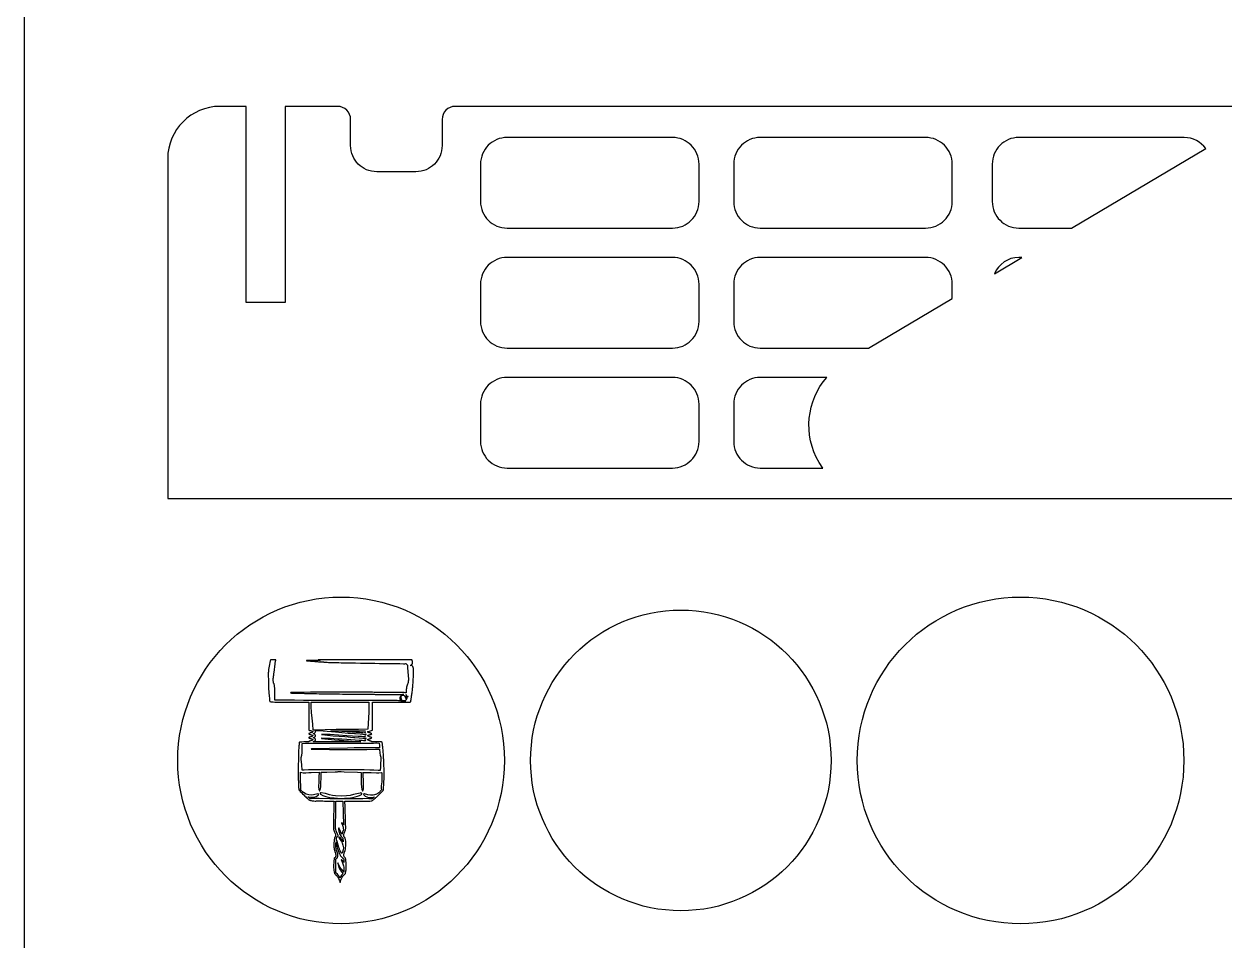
# Model space of a CAD drawing. Extents: x -250 to 250, y -318 to 318.
# Drawn here: x -250 to -158.1, y -256.7 to -186.6 of the extents above; entities that cross this region are included whole.
import ezdxf

# ---------------------------------------------------------------- set-up
doc = ezdxf.new("R2010")
doc.units = 0
doc.layers.get('0').update_dxf_attribs({"linetype": 'CONTINUOUS'})

msp = doc.modelspace()

# ---------------------------------------------------------------- linework, layer by layer
for points in [[(-250, -317.907), (250, -317.907), (250, -17.907), (-250, -17.907), (-250, -317.907)], [(-200.379, -195.27), (-213.026, -195.27), (-213.234, -195.281), (-213.436, -195.312), (-213.631, -195.362), (-213.819, -195.431), (-213.997, -195.517), (-214.165, -195.62), (-214.322, -195.738), (-214.467, -195.869), (-214.599, -196.015), (-214.717, -196.172), (-214.819, -196.34), (-214.905, -196.518), (-214.974, -196.705), (-215.025, -196.9), (-215.056, -197.102), (-215.066, -197.31), (-215.066, -200.166), (-215.056, -200.374), (-215.025, -200.576), (-214.974, -200.771), (-214.905, -200.958), (-214.819, -201.136), (-214.717, -201.304), (-214.599, -201.461), (-214.467, -201.607), (-214.322, -201.738), (-214.165, -201.856), (-213.997, -201.959), (-213.819, -202.045), (-213.631, -202.114), (-213.436, -202.164), (-213.234, -202.195), (-213.026, -202.206), (-200.379, -202.206), (-200.172, -202.195), (-199.97, -202.164), (-199.775, -202.114), (-199.587, -202.045), (-199.409, -201.959), (-199.241, -201.856), (-199.084, -201.738), (-198.939, -201.607), (-198.807, -201.461), (-198.689, -201.304), (-198.587, -201.136), (-198.501, -200.958), (-198.432, -200.771), (-198.381, -200.576), (-198.35, -200.374), (-198.34, -200.166), (-198.34, -197.31), (-198.35, -197.102), (-198.381, -196.9), (-198.432, -196.705), (-198.501, -196.518), (-198.587, -196.34), (-198.689, -196.172), (-198.807, -196.015), (-198.939, -195.869), (-199.084, -195.738), (-199.241, -195.62), (-199.409, -195.517), (-199.587, -195.431), (-199.775, -195.362), (-199.97, -195.312), (-200.172, -195.281), (-200.379, -195.27)], [(-181.001, -195.27), (-193.648, -195.27), (-193.856, -195.281), (-194.058, -195.312), (-194.253, -195.362), (-194.44, -195.431), (-194.618, -195.517), (-194.786, -195.62), (-194.944, -195.738), (-195.089, -195.869), (-195.221, -196.015), (-195.338, -196.172), (-195.441, -196.34), (-195.527, -196.518), (-195.596, -196.705), (-195.646, -196.9), (-195.677, -197.102), (-195.688, -197.31), (-195.688, -200.166), (-195.677, -200.374), (-195.646, -200.576), (-195.596, -200.771), (-195.527, -200.958), (-195.441, -201.136), (-195.338, -201.304), (-195.221, -201.461), (-195.089, -201.607), (-194.944, -201.738), (-194.786, -201.856), (-194.618, -201.959), (-194.44, -202.045), (-194.253, -202.114), (-194.058, -202.164), (-193.856, -202.195), (-193.648, -202.206), (-181.001, -202.206), (-180.793, -202.195), (-180.591, -202.164), (-180.396, -202.114), (-180.209, -202.045), (-180.031, -201.959), (-179.863, -201.856), (-179.705, -201.738), (-179.56, -201.607), (-179.429, -201.461), (-179.311, -201.304), (-179.208, -201.136), (-179.122, -200.958), (-179.053, -200.771), (-179.003, -200.576), (-178.972, -200.374), (-178.961, -200.166), (-178.961, -197.31), (-178.972, -197.102), (-179.003, -196.9), (-179.053, -196.705), (-179.122, -196.518), (-179.208, -196.34), (-179.311, -196.172), (-179.429, -196.015), (-179.56, -195.869), (-179.705, -195.738), (-179.863, -195.62), (-180.031, -195.517), (-180.209, -195.431), (-180.396, -195.362), (-180.591, -195.312), (-180.793, -195.281), (-181.001, -195.27)], [(-173.862, -202.206), (-169.843, -202.206), (-159.559, -196.126), (-159.709, -195.941), (-159.878, -195.774), (-160.066, -195.628), (-160.271, -195.504), (-160.49, -195.405), (-160.721, -195.331), (-160.963, -195.286), (-161.215, -195.27), (-173.862, -195.27), (-174.069, -195.281), (-174.271, -195.312), (-174.466, -195.362), (-174.654, -195.431), (-174.832, -195.517), (-175, -195.62), (-175.157, -195.738), (-175.302, -195.869), (-175.434, -196.015), (-175.552, -196.172), (-175.654, -196.34), (-175.741, -196.518), (-175.809, -196.705), (-175.86, -196.9), (-175.891, -197.102), (-175.901, -197.31), (-175.901, -200.166), (-175.891, -200.374), (-175.86, -200.576), (-175.809, -200.771), (-175.741, -200.958), (-175.654, -201.136), (-175.552, -201.304), (-175.434, -201.461), (-175.302, -201.607), (-175.157, -201.738), (-175, -201.856), (-174.832, -201.959), (-174.654, -202.045), (-174.466, -202.114), (-174.271, -202.164), (-174.069, -202.195), (-173.862, -202.206)], [(-200.379, -204.45), (-213.026, -204.45), (-213.234, -204.46), (-213.436, -204.491), (-213.631, -204.542), (-213.819, -204.611), (-213.997, -204.697), (-214.165, -204.799), (-214.322, -204.917), (-214.467, -205.049), (-214.599, -205.194), (-214.717, -205.351), (-214.819, -205.519), (-214.905, -205.697), (-214.974, -205.885), (-215.025, -206.08), (-215.056, -206.282), (-215.066, -206.489), (-215.066, -209.345), (-215.056, -209.553), (-215.025, -209.755), (-214.974, -209.95), (-214.905, -210.137), (-214.819, -210.315), (-214.717, -210.484), (-214.599, -210.641), (-214.467, -210.786), (-214.322, -210.918), (-214.165, -211.035), (-213.997, -211.138), (-213.819, -211.224), (-213.631, -211.293), (-213.436, -211.343), (-213.234, -211.374), (-213.026, -211.385), (-200.379, -211.385), (-200.172, -211.374), (-199.97, -211.343), (-199.775, -211.293), (-199.587, -211.224), (-199.409, -211.138), (-199.241, -211.035), (-199.084, -210.918), (-198.939, -210.786), (-198.807, -210.641), (-198.689, -210.484), (-198.587, -210.315), (-198.501, -210.137), (-198.432, -209.95), (-198.381, -209.755), (-198.35, -209.553), (-198.34, -209.345), (-198.34, -206.489), (-198.35, -206.282), (-198.381, -206.08), (-198.432, -205.885), (-198.501, -205.697), (-198.587, -205.519), (-198.689, -205.351), (-198.807, -205.194), (-198.939, -205.049), (-199.084, -204.917), (-199.241, -204.799), (-199.409, -204.697), (-199.587, -204.611), (-199.775, -204.542), (-199.97, -204.491), (-200.172, -204.46), (-200.379, -204.45)], [(-178.961, -207.597), (-178.961, -206.489), (-178.972, -206.282), (-179.003, -206.08), (-179.053, -205.885), (-179.122, -205.697), (-179.208, -205.519), (-179.311, -205.351), (-179.429, -205.194), (-179.56, -205.049), (-179.705, -204.917), (-179.863, -204.799), (-180.031, -204.697), (-180.209, -204.611), (-180.396, -204.542), (-180.591, -204.491), (-180.793, -204.46), (-181.001, -204.45), (-193.648, -204.45), (-193.856, -204.46), (-194.058, -204.491), (-194.253, -204.542), (-194.44, -204.611), (-194.618, -204.697), (-194.786, -204.799), (-194.944, -204.917), (-195.089, -205.049), (-195.221, -205.194), (-195.338, -205.351), (-195.441, -205.519), (-195.527, -205.697), (-195.596, -205.885), (-195.646, -206.08), (-195.677, -206.282), (-195.688, -206.489), (-195.688, -209.345), (-195.677, -209.553), (-195.646, -209.755), (-195.596, -209.95), (-195.527, -210.137), (-195.441, -210.315), (-195.338, -210.484), (-195.221, -210.641), (-195.089, -210.786), (-194.944, -210.918), (-194.786, -211.035), (-194.618, -211.138), (-194.44, -211.224), (-194.253, -211.293), (-194.058, -211.343), (-193.856, -211.374), (-193.648, -211.385), (-185.368, -211.385), (-178.961, -207.597)], [(-173.638, -204.45), (-173.862, -204.45), (-174.17, -204.473), (-174.465, -204.541), (-174.741, -204.65), (-174.997, -204.797), (-175.228, -204.978), (-175.43, -205.19), (-175.602, -205.429), (-175.737, -205.691), (-173.638, -204.45)], [(-200.379, -213.629), (-213.026, -213.629), (-213.234, -213.639), (-213.436, -213.67), (-213.631, -213.721), (-213.819, -213.79), (-213.997, -213.876), (-214.165, -213.978), (-214.322, -214.096), (-214.467, -214.228), (-214.599, -214.373), (-214.717, -214.53), (-214.819, -214.698), (-214.905, -214.877), (-214.974, -215.064), (-215.025, -215.259), (-215.056, -215.461), (-215.066, -215.669), (-215.066, -218.524), (-215.056, -218.732), (-215.025, -218.934), (-214.974, -219.129), (-214.905, -219.316), (-214.819, -219.495), (-214.717, -219.663), (-214.599, -219.82), (-214.467, -219.965), (-214.322, -220.097), (-214.165, -220.215), (-213.997, -220.317), (-213.819, -220.403), (-213.631, -220.472), (-213.436, -220.523), (-213.234, -220.554), (-213.026, -220.564), (-200.379, -220.564), (-200.172, -220.554), (-199.97, -220.523), (-199.775, -220.472), (-199.587, -220.403), (-199.409, -220.317), (-199.241, -220.215), (-199.084, -220.097), (-198.939, -219.965), (-198.807, -219.82), (-198.689, -219.663), (-198.587, -219.495), (-198.501, -219.316), (-198.432, -219.129), (-198.381, -218.934), (-198.35, -218.732), (-198.34, -218.524), (-198.34, -215.669), (-198.35, -215.461), (-198.381, -215.259), (-198.432, -215.064), (-198.501, -214.877), (-198.587, -214.698), (-198.689, -214.53), (-198.807, -214.373), (-198.939, -214.228), (-199.084, -214.096), (-199.241, -213.978), (-199.409, -213.876), (-199.587, -213.79), (-199.775, -213.721), (-199.97, -213.67), (-200.172, -213.639), (-200.379, -213.629)], [(-189.145, -220.136), (-189.362, -219.733), (-189.543, -219.32), (-189.689, -218.899), (-189.799, -218.473), (-189.875, -218.043), (-189.916, -217.612), (-189.924, -217.18), (-189.899, -216.751), (-189.842, -216.326), (-189.752, -215.907), (-189.631, -215.496), (-189.479, -215.095), (-189.296, -214.706), (-189.083, -214.33), (-188.841, -213.971), (-188.57, -213.629), (-193.648, -213.629), (-193.856, -213.639), (-194.058, -213.67), (-194.253, -213.721), (-194.44, -213.79), (-194.618, -213.876), (-194.786, -213.978), (-194.944, -214.096), (-195.089, -214.228), (-195.221, -214.373), (-195.338, -214.53), (-195.441, -214.698), (-195.527, -214.877), (-195.596, -215.064), (-195.646, -215.259), (-195.677, -215.461), (-195.688, -215.669), (-195.688, -218.524), (-195.677, -218.732), (-195.646, -218.934), (-195.596, -219.129), (-195.527, -219.316), (-195.441, -219.495), (-195.338, -219.663), (-195.221, -219.82), (-195.089, -219.965), (-194.944, -220.097), (-194.786, -220.215), (-194.618, -220.317), (-194.44, -220.403), (-194.253, -220.472), (-194.058, -220.523), (-193.856, -220.554), (-193.648, -220.564), (-188.862, -220.564), (-189.145, -220.136)], [(-228.012, -238.803), (-228.012, -238.468), (-227.891, -238.468), (-227.895, -238.474), (-227.465, -238.474), (-227.464, -238.466), (-227.138, -238.464), (-225.798, -238.462), (-224.459, -238.473), (-224.382, -238.474), (-223.606, -238.474), (-223.606, -238.816), (-223.618, -239.234), (-223.646, -239.673), (-223.697, -240.545), (-224.39, -240.551), (-226.1, -240.571), (-227.805, -240.61), (-227.82, -240.603), (-227.874, -240.603), (-227.899, -240.156), (-227.946, -239.702), (-227.991, -239.249), (-228.012, -238.803)], [(-223.863, -241.429), (-223.9, -241.426), (-224.006, -241.418), (-224.114, -241.412), (-224.329, -241.4), (-224.351, -241.398), (-225.285, -241.336), (-225.679, -241.309), (-225.976, -241.29), (-226.558, -241.256), (-226.873, -241.242), (-227.217, -241.231), (-227.232, -241.236), (-227.221, -241.242), (-226.211, -241.345), (-225.186, -241.429), (-225.164, -241.431), (-224.712, -241.473), (-224.212, -241.506), (-224.976, -241.506), (-225.764, -241.515), (-226.553, -241.513), (-226.744, -241.511), (-226.745, -241.505), (-226.998, -241.505), (-226.996, -241.51), (-227.828, -241.509), (-227.878, -241.489), (-227.773, -241.448), (-227.736, -241.424), (-227.702, -241.383), (-227.691, -241.339), (-227.701, -241.296), (-227.733, -241.256), (-227.772, -241.229), (-227.875, -241.188), (-227.771, -241.147), (-227.727, -241.115), (-227.721, -241.108), (-227.696, -241.072), (-227.689, -241.037), (-227.708, -240.978), (-227.77, -240.928), (-227.873, -240.886), (-227.769, -240.845), (-227.735, -240.823), (-227.71, -240.798), (-227.687, -240.736), (-227.695, -240.696), (-227.723, -240.659), (-227.738, -240.646), (-227.116, -240.655), (-226.154, -240.749), (-225.182, -240.829), (-225.002, -240.845), (-224.716, -240.868), (-224.619, -240.876), (-224.263, -240.903), (-224.262, -240.903), (-224.076, -240.916), (-223.825, -240.934), (-223.865, -240.961), (-223.896, -241), (-223.906, -241.042), (-223.895, -241.088), (-223.858, -241.13), (-224.007, -241.118), (-224.184, -241.108), (-224.326, -241.1), (-224.422, -241.093), (-225.283, -241.036), (-226.577, -240.955), (-227.215, -240.931), (-227.23, -240.936), (-227.219, -240.942), (-226.337, -241.034), (-225.439, -241.108), (-225.439, -241.108), (-225.184, -241.129), (-225.024, -241.143), (-224.746, -241.166), (-224.689, -241.171), (-224.349, -241.196), (-224.078, -241.216), (-223.825, -241.234), (-223.826, -241.234), (-223.853, -241.252), (-223.894, -241.295), (-223.908, -241.343), (-223.897, -241.388), (-223.863, -241.429)], [(-223.853, -240.83), (-224.06, -240.815), (-224.203, -240.807), (-224.324, -240.8), (-224.584, -240.782), (-225.281, -240.736), (-226.527, -240.658), (-226.399, -240.659), (-226.397, -240.659), (-226.16, -240.665), (-226.094, -240.66), (-224.387, -240.66), (-223.86, -240.657), (-223.893, -240.697), (-223.904, -240.741), (-223.892, -240.787), (-223.853, -240.83)], [(-228.778, -242.696), (-228.732, -242.517), (-228.711, -242.335), (-228.717, -241.966), (-228.718, -241.622), (-228.456, -241.617), (-227.845, -241.617), (-226.833, -241.611), (-225.762, -241.604), (-224.797, -241.601), (-224.374, -241.6), (-223.7, -241.599), (-223.264, -241.598), (-223.069, -241.592), (-223.015, -241.593), (-222.807, -241.595), (-222.806, -241.78), (-222.791, -241.965), (-222.794, -241.968), (-223.083, -241.956), (-223.529, -241.959), (-223.947, -241.966), (-224.299, -241.97), (-224.741, -241.975), (-225.232, -241.982), (-226.612, -242.004), (-227.987, -242.048), (-228.011, -242.06), (-227.987, -242.072), (-226.609, -242.091), (-225.23, -242.091), (-224.926, -242.09), (-223.761, -242.082), (-223.103, -242.078), (-222.795, -242.062), (-222.778, -242.369), (-222.75, -242.52), (-222.704, -242.668), (-222.696, -242.811), (-222.715, -243.238), (-222.729, -243.454), (-222.732, -243.669), (-222.729, -243.689), (-222.897, -243.689), (-223.225, -243.673), (-223.544, -243.669), (-223.962, -243.65), (-225.462, -243.638), (-227.497, -243.64), (-227.915, -243.656), (-228.234, -243.659), (-228.562, -243.672), (-228.711, -243.671), (-228.746, -243.253), (-228.781, -242.838), (-228.778, -242.696)], [(-226.595, -245.86), (-227.411, -245.845), (-227.713, -245.837), (-227.863, -245.84), (-228.012, -245.856), (-228.106, -245.876), (-228.155, -245.825), (-228.283, -245.708), (-228.066, -245.75), (-227.849, -245.743), (-227.745, -245.719), (-227.646, -245.68), (-227.554, -245.627), (-227.47, -245.558), (-227.455, -245.528), (-227.463, -245.497), (-227.486, -245.476), (-227.52, -245.472), (-227.854, -245.558), (-228.02, -245.58), (-228.199, -245.571), (-228.312, -245.544), (-228.418, -245.501), (-228.614, -245.38), (-228.828, -245.17), (-228.815, -245.1), (-228.809, -245.03), (-228.819, -244.791), (-228.839, -244.555), (-228.841, -244.193), (-228.835, -243.83), (-228.632, -243.865), (-228.42, -243.869), (-228.211, -243.859), (-228.031, -243.85), (-227.401, -243.833), (-227.432, -244.199), (-227.441, -244.567), (-227.444, -244.651), (-227.445, -244.653), (-227.455, -244.855), (-227.455, -244.863), (-227.455, -244.932), (-227.455, -244.935), (-227.427, -245.147), (-227.426, -245.153), (-227.419, -245.175), (-227.394, -245.241), (-227.378, -245.25), (-227.363, -245.241), (-227.349, -245.213), (-227.305, -245.085), (-227.285, -244.952), (-227.276, -244.678), (-227.255, -244.254), (-227.252, -244.041), (-227.262, -243.831), (-227.262, -243.829), (-226.992, -243.821), (-226.819, -243.815), (-226.819, -243.815), (-226.178, -243.793), (-226.146, -243.799), (-226.103, -243.79), (-225.996, -243.787), (-225.953, -243.785), (-225.73, -243.78), (-225.506, -243.787), (-224.468, -243.828), (-224.198, -243.838), (-224.209, -244.049), (-224.207, -244.262), (-224.189, -244.687), (-224.18, -244.977), (-224.158, -245.117), (-224.105, -245.251), (-224.086, -245.259), (-224.075, -245.251), (-224.024, -245.09), (-224.01, -244.92), (-224.024, -244.577), (-224.027, -244.383), (-224.027, -244.35), (-224.032, -244.175), (-224.052, -243.901), (-224.059, -243.843), (-224.021, -243.844), (-223.825, -243.85), (-223.429, -243.863), (-223.034, -243.884), (-222.834, -243.882), (-222.642, -243.852), (-222.625, -243.878), (-222.621, -244.226), (-222.626, -244.573), (-222.654, -244.882), (-222.659, -245.038), (-222.639, -245.188), (-222.855, -245.397), (-222.925, -245.445), (-222.925, -245.445), (-223.084, -245.531), (-223.092, -245.535), (-223.172, -245.563), (-223.187, -245.567), (-223.271, -245.585), (-223.489, -245.59), (-223.691, -245.552), (-223.949, -245.483), (-223.988, -245.489), (-224.014, -245.525), (-224, -245.569), (-223.893, -245.652), (-223.773, -245.712), (-223.633, -245.751), (-223.486, -245.765), (-223.336, -245.756), (-223.188, -245.723), (-223.304, -245.828), (-223.317, -245.839), (-223.366, -245.889), (-223.443, -245.872), (-223.473, -245.867), (-223.519, -245.861), (-223.558, -245.856), (-223.592, -245.854), (-223.639, -245.851), (-224.061, -245.855), (-224.876, -245.865), (-225.736, -245.859), (-226.595, -245.86)], [(-225.203, -245.802), (-224.846, -245.755), (-224.483, -245.668), (-224.313, -245.604), (-224.163, -245.521), (-224.134, -245.485), (-224.137, -245.448), (-224.165, -245.42), (-224.214, -245.413), (-224.263, -245.421), (-224.526, -245.473), (-224.786, -245.541), (-225.048, -245.605), (-225.318, -245.646), (-225.735, -245.659), (-226.152, -245.644), (-226.395, -245.606), (-226.631, -245.549), (-226.938, -245.467), (-227.255, -245.404), (-227.267, -245.405), (-227.31, -245.415), (-227.334, -245.443), (-227.334, -245.478), (-227.307, -245.512), (-227.122, -245.611), (-226.911, -245.685), (-226.585, -245.756), (-226.268, -245.799), (-226.006, -245.824), (-225.736, -245.833), (-225.466, -245.826), (-225.203, -245.802)], [(-226.16, -248.144), (-226.16, -247.943), (-226.159, -247.919), (-226.158, -247.872), (-226.158, -247.856), (-226.158, -247.856), (-226.158, -247.855), (-226.153, -247.727), (-226.153, -247.726), (-226.151, -247.668), (-226.151, -247.668), (-226.127, -247.119), (-226.126, -247.083), (-226.125, -246.797), (-226.125, -246.699), (-226.124, -246.524), (-226.124, -246.511), (-226.124, -246.453), (-226.124, -246.37), (-226.124, -246.34), (-226.124, -246.252), (-226.124, -246.187), (-226.124, -246.169), (-226.127, -246.042), (-225.74, -246.05), (-225.736, -246.05), (-225.733, -246.05), (-225.597, -246.049), (-225.579, -246.969), (-225.545, -247.848), (-225.546, -247.847), (-225.546, -247.847), (-225.547, -247.846), (-225.638, -247.736), (-225.677, -247.702), (-225.691, -247.713), (-225.63, -247.868), (-225.586, -248.028), (-225.574, -248.13), (-225.554, -248.231), (-225.619, -248.407), (-225.677, -248.592), (-225.729, -248.502), (-225.814, -248.292), (-225.895, -248.082), (-225.907, -248.073), (-225.918, -248.082), (-225.924, -248.155), (-225.924, -248.167), (-225.92, -248.245), (-225.92, -248.247), (-225.92, -248.247), (-225.914, -248.289), (-225.906, -248.335), (-225.9, -248.359), (-225.883, -248.426), (-225.82, -248.589), (-225.815, -248.6), (-225.774, -248.673), (-225.768, -248.682), (-225.725, -248.744), (-225.718, -248.753), (-225.668, -248.81), (-225.656, -248.822), (-225.599, -248.871), (-225.563, -249.159), (-225.605, -249.086), (-225.616, -249.07), (-225.656, -249.012), (-225.662, -249.002), (-225.773, -248.882), (-225.892, -248.803), (-225.905, -248.817), (-225.875, -248.87), (-225.872, -248.875), (-225.753, -249.046), (-225.696, -249.134), (-225.65, -249.228), (-225.65, -249.229), (-225.649, -249.232), (-225.601, -249.418), (-225.547, -249.601), (-225.582, -249.773), (-225.631, -249.942), (-225.665, -250.055), (-225.796, -249.833), (-225.843, -249.731), (-225.856, -249.699), (-225.884, -249.627), (-225.897, -249.593), (-225.923, -249.519), (-225.932, -249.491), (-225.961, -249.401), (-225.961, -249.401), (-225.961, -249.401), (-226.045, -249.14), (-226.045, -249.14), (-226.071, -249.062), (-226.074, -249.059), (-226.075, -249.017), (-226.077, -248.981), (-226.073, -248.903), (-226.077, -248.828), (-226.029, -248.776), (-226.006, -248.714), (-225.977, -248.747), (-225.962, -248.743), (-225.961, -248.696), (-225.995, -248.576), (-226.001, -248.561), (-226.023, -248.507), (-226.117, -248.306), (-226.147, -248.219), (-226.16, -248.144)], [(-225.771, -251.82), (-225.795, -251.862), (-225.816, -251.907), (-225.86, -251.824), (-225.934, -251.719), (-226.019, -251.619), (-226.13, -251.533), (-226.127, -251.52), (-226.126, -251.337), (-226.126, -251.287), (-226.13, -251.149), (-226.137, -250.939), (-226.137, -250.939), (-226.139, -250.805), (-226.14, -250.794), (-226.14, -250.706), (-226.14, -250.706), (-226.14, -250.706), (-226.139, -250.655), (-226.139, -250.654), (-226.139, -250.654), (-226.137, -250.591), (-226.137, -250.589), (-226.13, -250.488), (-226.128, -250.459), (-226.049, -250.406), (-226.023, -250.371), (-226.017, -250.361), (-225.996, -250.313), (-225.993, -250.308), (-225.981, -250.255), (-225.981, -250.252), (-225.976, -250.201), (-225.976, -250.158), (-225.978, -250.14), (-225.989, -250.079), (-226.074, -249.815), (-226.109, -249.683), (-226.129, -249.546), (-226.133, -249.472), (-226.131, -249.418), (-226.131, -249.418), (-226.127, -249.323), (-226.125, -249.293), (-226.117, -249.194), (-226.116, -249.181), (-226.116, -249.181), (-226.114, -249.159), (-226.097, -249.218), (-226.089, -249.305), (-226.085, -249.33), (-226.074, -249.402), (-226.071, -249.421), (-226.053, -249.509), (-226.052, -249.517), (-226.027, -249.616), (-226.025, -249.624), (-225.96, -249.827), (-225.959, -249.828), (-225.959, -249.83), (-225.872, -250.03), (-225.856, -250.061), (-225.837, -250.097), (-225.813, -250.139), (-225.792, -250.173), (-225.766, -250.213), (-225.745, -250.244), (-225.716, -250.282), (-225.694, -250.31), (-225.662, -250.346), (-225.64, -250.37), (-225.602, -250.406), (-225.583, -250.424), (-225.524, -250.47), (-225.522, -250.488), (-225.514, -250.737), (-225.608, -250.611), (-225.714, -250.517), (-225.724, -250.525), (-225.68, -250.627), (-225.591, -250.845), (-225.569, -250.914), (-225.545, -250.998), (-225.545, -250.998), (-225.515, -251.082), (-225.516, -251.38), (-225.514, -251.464), (-225.629, -251.329), (-225.742, -251.197), (-225.878, -250.986), (-225.984, -250.758), (-225.992, -250.76), (-225.964, -250.907), (-225.935, -251.023), (-225.904, -251.115), (-225.901, -251.123), (-225.867, -251.198), (-225.857, -251.219), (-225.811, -251.297), (-225.733, -251.407), (-225.724, -251.419), (-225.703, -251.444), (-225.699, -251.449), (-225.672, -251.479), (-225.567, -251.565), (-225.567, -251.565), (-225.567, -251.565), (-225.567, -251.565), (-225.59, -251.588), (-225.618, -251.615), (-225.619, -251.617), (-225.63, -251.629), (-225.702, -251.717), (-225.771, -251.82)]]:
    msp.add_lwpolyline(points, close=True)
msp.add_lwpolyline([(-153.954, -192.892), (-217.004, -192.892), (-217.205, -192.912), (-217.393, -192.971), (-217.563, -193.063), (-217.711, -193.185), (-217.833, -193.333), (-217.925, -193.503), (-217.984, -193.69), (-218.004, -193.892), (-218.004, -195.892), (-218.014, -196.096), (-218.045, -196.295), (-218.094, -196.487), (-218.161, -196.67), (-218.245, -196.845), (-218.346, -197.01), (-218.461, -197.164), (-218.59, -197.306), (-218.732, -197.435), (-218.886, -197.55), (-219.051, -197.651), (-219.225, -197.735), (-219.409, -197.802), (-219.601, -197.851), (-219.799, -197.882), (-220.004, -197.892), (-223.004, -197.892), (-223.208, -197.882), (-223.407, -197.851), (-223.599, -197.802), (-223.782, -197.735), (-223.957, -197.651), (-224.122, -197.55), (-224.276, -197.435), (-224.418, -197.306), (-224.547, -197.164), (-224.662, -197.01), (-224.763, -196.845), (-224.847, -196.67), (-224.914, -196.487), (-224.963, -196.295), (-224.994, -196.096), (-225.004, -195.892), (-225.004, -193.892), (-225.024, -193.69), (-225.083, -193.503), (-225.175, -193.333), (-225.297, -193.185), (-225.445, -193.063), (-225.615, -192.971), (-225.802, -192.912), (-226.004, -192.892), (-230.004, -192.892), (-230.004, -207.892), (-233.004, -207.892), (-233.004, -192.892), (-235.004, -192.892), (-235.413, -192.913), (-235.81, -192.973), (-236.193, -193.072), (-236.561, -193.206), (-236.911, -193.375), (-237.24, -193.575), (-237.548, -193.805), (-237.832, -194.063), (-238.091, -194.348), (-238.321, -194.655), (-238.521, -194.985), (-238.69, -195.335), (-238.824, -195.702), (-238.923, -196.086), (-238.983, -196.483), (-239.004, -196.892), (-239.004, -222.892), (-138.004, -222.892)])
msp.add_lwpolyline([(-225.685, -251.919), (-225.685, -251.918), (-225.684, -251.916, -0.03828), (-225.607, -251.792, -0.055603), (-225.539, -251.718), (-225.487, -251.673, 0.057386), (-225.418, -251.595, 0.131201), (-225.403, -251.551), (-225.403, -251.55), (-225.377, -251.459, 0.051741), (-225.338, -251.122, 0.033492), (-225.367, -250.598), (-225.374, -250.538), (-225.381, -250.487), (-225.383, -250.469), (-225.384, -250.458), (-225.406, -250.393), (-225.412, -250.389), (-225.419, -250.385), (-225.425, -250.382), (-225.427, -250.38), (-225.448, -250.358), (-225.466, -250.341, -0.116741), (-225.504, -250.284, -0.079756), (-225.524, -250.186, -0.052248), (-225.519, -250.107, -0.034582), (-225.491, -249.991, -0.006025), (-225.48, -249.961, -0.002956), (-225.459, -249.898, 0.026619), (-225.408, -249.727, 0.038185), (-225.388, -249.604, 0.049725), (-225.397, -248.986, 0.14696), (-225.482, -248.79), (-225.496, -248.774, -0.086774), (-225.525, -248.725, -0.082829), (-225.537, -248.668), (-225.535, -248.628, -0.048927), (-225.522, -248.564, -0.030841), (-225.486, -248.466, -0.00641), (-225.461, -248.412, 0.006037), (-225.438, -248.361, 0.043129), (-225.396, -248.239, 0.048319), (-225.379, -248.126, 0.011716), (-225.378, -248.082, 0.009427), (-225.379, -248.028, 0.005896), (-225.38, -247.988, 0.002976), (-225.385, -247.91, -0.008884), (-225.391, -247.786, -0.00273), (-225.402, -247.382), (-225.403, -247.32), (-225.406, -247.196), (-225.407, -247.132, 0.004592), (-225.432, -246.324, 0.014018), (-225.45, -246.06, -0.342309), (-225.446, -246.047), (-225.41, -246.046), (-225.364, -246.045), (-225.317, -246.044), (-225.27, -246.042, -0.000836), (-225.154, -246.039, -0.001399), (-225.085, -246.038, -0.003168), (-224.969, -246.036, -0.003657), (-224.869, -246.036, 0.001031), (-224.669, -246.037, 0.000667), (-224.362, -246.038, 0.000431), (-224.264, -246.038, -0.00093), (-224.054, -246.039, -0.002389), (-224.014, -246.039, -0.001591), (-223.953, -246.04), (-223.848, -246.042), (-223.838, -246.042, 0.030673), (-223.44, -246.023, 0.11215), (-223.336, -245.987), (-223.282, -245.953), (-223.226, -245.91), (-223.223, -245.906), (-223.196, -245.883), (-223.191, -245.878, 0.004506), (-223.108, -245.806, 0.004659), (-223.029, -245.734, 0.002985), (-222.983, -245.69, 0.002777), (-222.933, -245.643), (-222.895, -245.606), (-222.893, -245.603), (-222.625, -245.334), (-222.598, -245.306), (-222.583, -245.292), (-222.566, -245.279, 0.049043), (-222.511, -245.223, 0.121556), (-222.498, -245.193), (-222.497, -245.183, -0.003867), (-222.494, -245.15, -0.002586), (-222.49, -245.1), (-222.487, -245.07), (-222.482, -245.01, 0.017953), (-222.44, -244.108, 0.015269), (-222.461, -243.047, 0.00476), (-222.472, -242.863, -0.003825), (-222.481, -242.714), (-222.485, -242.649), (-222.487, -242.602, 0.005864), (-222.51, -242.227, 0.010895), (-222.529, -242.026, 0.002258), (-222.535, -241.976, 0.001132), (-222.548, -241.877, -0.002352), (-222.566, -241.736, -0.004805), (-222.573, -241.667, -0.005279), (-222.575, -241.653, -0.000648), (-222.583, -241.543), (-222.592, -241.526), (-222.595, -241.522), (-222.629, -241.506), (-222.632, -241.505), (-222.707, -241.505), (-222.806, -241.504), (-223.395, -241.502), (-223.395, -241.487), (-223.395, -241.485), (-223.423, -241.461, 0.039615), (-223.438, -241.455, 0.00951), (-223.499, -241.438), (-223.551, -241.424, -0.037496), (-223.673, -241.381, -0.144494), (-223.699, -241.359), (-223.702, -241.354), (-223.703, -241.337), (-223.702, -241.333), (-223.671, -241.306, -0.042376), (-223.635, -241.29, -0.017772), (-223.546, -241.263, 0.000786), (-223.475, -241.244, 0.005797), (-223.465, -241.241), (-223.395, -241.206), (-223.394, -241.203), (-223.392, -241.189), (-223.392, -241.186), (-223.421, -241.16, 0.039623), (-223.436, -241.154, 0.009478), (-223.497, -241.136), (-223.549, -241.122, -0.037487), (-223.671, -241.079, -0.144428), (-223.697, -241.057), (-223.7, -241.052), (-223.701, -241.036), (-223.699, -241.031), (-223.668, -241.004, -0.042406), (-223.633, -240.988, -0.017802), (-223.544, -240.962, 0.000771), (-223.472, -240.942, 0.0058), (-223.463, -240.94), (-223.393, -240.904), (-223.392, -240.902), (-223.389, -240.888), (-223.39, -240.885), (-223.419, -240.858, 0.039583), (-223.434, -240.853, 0.009532), (-223.495, -240.835), (-223.52, -240.828, -0.033065), (-223.668, -240.778, -0.150327), (-223.695, -240.756), (-223.698, -240.751), (-223.7, -240.741), (-223.341, -240.617), (-223.341, -240.612), (-223.341, -240.574), (-223.341, -240.199), (-223.341, -239.634), (-223.341, -239.367), (-223.342, -238.733), (-223.342, -238.553), (-223.342, -238.513), (-223.341, -238.474), (-220.477, -238.474), (-220.405, -238.444), (-220.401, -238.439), (-220.395, -238.427), (-220.394, -238.42, -0.005759), (-220.39, -238.369, -0.005135), (-220.384, -238.312, -0.004405), (-220.377, -238.256, -0.003702), (-220.367, -238.19, -0.003253), (-220.357, -238.124, -0.001603), (-220.334, -237.99, 0.011224), (-220.288, -237.675, 0.009909), (-220.25, -237.316, 0.002771), (-220.244, -237.236, 0.001888), (-220.236, -237.119, -0.000124), (-220.221, -236.9, -0.001613), (-220.22, -236.883, -0.001923), (-220.216, -236.825, -0.001084), (-220.207, -236.722), (-220.206, -236.703, 0.02174), (-220.181, -236.117, 0.043311), (-220.207, -235.824, 0.397761), (-220.435, -235.655, 0.444272), (-220.258, -235.405, 0.017202), (-220.276, -235.334, 0.018132), (-220.298, -235.269), (-220.316, -235.226), (-227.479, -235.226), (-227.478, -235.226), (-227.477, -235.227, 0.013786), (-227.417, -235.249, 0.011288), (-227.343, -235.272), (-227.336, -235.277), (-227.441, -235.278), (-227.647, -235.28), (-227.76, -235.281), (-227.813, -235.282), (-227.905, -235.282), (-227.979, -235.283, 0.003516), (-228.376, -235.289, 0.174215), (-228.384, -235.292), (-228.386, -235.297), (-228.383, -235.301), (-228.381, -235.302), (-228.364, -235.306), (-228.348, -235.306, -0.00444), (-228.261, -235.309, -0.003967), (-228.163, -235.314, -0.003379), (-228.068, -235.321, -0.002764), (-227.951, -235.33, -0.003238), (-227.688, -235.354, 0.001959), (-227.529, -235.368, 0.002635), (-227.387, -235.38, 0.003492), (-227.28, -235.388, -0.047191), (-227.121, -235.394, -0.007445), (-227.043, -235.399), (-227.031, -235.401), (-227.017, -235.403, 0.025263), (-226.911, -235.414, 0.006115), (-226.47, -235.432, 0.002663), (-224.993, -235.467, 0.001342), (-222.061, -235.513, 0.001185), (-220.96, -235.525, 0.006853), (-220.769, -235.524), (-220.749, -235.524), (-220.721, -235.575), (-220.711, -235.582), (-220.704, -235.586), (-220.697, -235.59), (-220.651, -235.639), (-220.648, -235.649), (-220.647, -235.655), (-220.647, -235.67, 0.008987), (-220.649, -235.744, 0.008021), (-220.648, -235.826, 0.006866), (-220.644, -235.908, 0.005639), (-220.637, -236.006, 0.007092), (-220.615, -236.246, -0.003541), (-220.603, -236.366, -0.013849), (-220.585, -236.631, -0.021417), (-220.586, -236.803, -0.004851), (-220.589, -236.845, -0.004327), (-220.592, -236.892, -0.012866), (-220.6, -236.958, -0.083355), (-220.603, -236.968, 0.059305), (-220.7, -237.235, 0.046154), (-220.751, -237.595), (-220.759, -237.749), (-220.832, -237.744, 0.007528), (-221.149, -237.732, 0.005036), (-221.624, -237.724, 0.000865), (-221.744, -237.724, 0.000432), (-221.984, -237.724, -0.000151), (-222.125, -237.724, -0.000303), (-222.195, -237.723, -0.000632), (-222.305, -237.723, -0.000642), (-222.414, -237.723, 0.000329), (-223.039, -237.719, 0.000339), (-223.644, -237.716, 0.000212), (-223.977, -237.714, 0.000176), (-224.379, -237.713), (-224.438, -237.713), (-224.534, -237.713), (-224.66, -237.712), (-224.701, -237.712), (-224.754, -237.712), (-224.799, -237.712), (-224.845, -237.712), (-224.938, -237.712), (-225.058, -237.711), (-225.221, -237.711), (-225.373, -237.711), (-225.597, -237.711, 0.002365), (-229.561, -237.726, 0.176351), (-229.612, -237.745), (-229.614, -237.747), (-229.616, -237.752), (-229.616, -237.753), (-229.61, -237.759), (-229.608, -237.761, 0.093899), (-229.596, -237.764, 0.017011), (-229.528, -237.769, 0.002519), (-228.217, -237.805, 0.002072), (-226.622, -237.835, 0.000809), (-225.857, -237.844, 0.000638), (-224.887, -237.854, -0.000237), (-224.677, -237.856, -0.000161), (-224.367, -237.859), (-224.304, -237.86), (-224.176, -237.861, 0.000217), (-223.897, -237.864, 0.000194), (-223.586, -237.866), (-223.376, -237.868), (-223.304, -237.869), (-223.267, -237.869), (-223.22, -237.87), (-223.209, -237.87), (-223.124, -237.871), (-223.003, -237.872), (-222.931, -237.872, 0.000271), (-222.819, -237.873, 0.000265), (-222.704, -237.874, -0.001428), (-222.538, -237.876, -0.000868), (-222.265, -237.879, 0.000259), (-221.902, -237.885, 0.000874), (-221.794, -237.886, 0.004825), (-221.284, -237.887, 0.007013), (-220.932, -237.879, 0.765795), (-221.038, -238.336, 0.765795), (-220.717, -237.995, -0.13427), (-220.753, -237.872), (-220.753, -237.883), (-220.753, -237.895, 0.387544), (-220.612, -238.045, 0.428386), (-220.776, -238.192, 0.773204), (-221.212, -238.065, 0.773204), (-220.893, -238.389, -0.129509), (-220.778, -238.357), (-220.828, -238.358), (-220.884, -238.358), (-220.935, -238.359), (-220.998, -238.359), (-221.038, -238.359), (-221.12, -238.36), (-221.156, -238.36), (-221.176, -238.36), (-221.203, -238.36), (-221.223, -238.36, 0.00663), (-221.432, -238.354, 0.00398), (-221.781, -238.352, 0.00051), (-221.849, -238.352, 0.000254), (-221.987, -238.352, -0.000176), (-222.102, -238.352, -0.000353), (-222.159, -238.353, -0.000564), (-222.232, -238.353, -0.000571), (-222.304, -238.352, 0.0003), (-222.576, -238.352, 0.000187), (-223.015, -238.351), (-223.066, -238.351), (-223.168, -238.351, -0.000071), (-223.46, -238.35, -0.000158), (-223.591, -238.35), (-223.638, -238.35), (-223.776, -238.35), (-223.845, -238.349), (-223.894, -238.349), (-223.937, -238.349), (-223.969, -238.349), (-224.014, -238.349), (-224.056, -238.349), (-224.114, -238.349), (-224.143, -238.349), (-224.204, -238.349, -0.000392), (-224.399, -238.349, -0.000266), (-224.686, -238.348), (-224.747, -238.348), (-224.869, -238.347), (-226.296, -238.342, 0.000194), (-226.439, -238.342, 0.000097), (-226.726, -238.341, -0.00008), (-226.986, -238.34, -0.00016), (-227.115, -238.339, -0.000239), (-227.273, -238.338, -0.000252), (-227.421, -238.338, 0.000216), (-228.021, -238.334, 0.000224), (-228.6, -238.331), (-228.607, -238.331), (-229.309, -238.328, -0.000729), (-229.376, -238.328, -0.00058), (-229.46, -238.327), (-229.506, -238.326), (-229.634, -238.325), (-230.402, -238.328), (-230.417, -238.328), (-230.574, -238.326), (-230.652, -238.325), (-230.816, -238.318, 0.008666), (-230.81, -238.252, 0.008222), (-230.807, -238.183, 0.011819), (-230.799, -237.511, 0.033155), (-230.818, -237.272, 0.018044), (-230.837, -237.169, 0.019375), (-230.862, -237.075, -0.113651), (-230.913, -236.938, -0.021483), (-230.919, -236.924, -0.008329), (-230.923, -236.814, -0.010775), (-230.923, -236.728, -0.016222), (-230.915, -236.588, -0.011636), (-230.893, -236.395, -0.002883), (-230.884, -236.329, -0.001433), (-230.864, -236.196), (-230.788, -235.535), (-230.783, -235.509), (-230.772, -235.444), (-230.762, -235.391), (-230.751, -235.34), (-230.751, -235.338), (-230.75, -235.335), (-230.735, -235.269), (-230.724, -235.226), (-231.13, -235.226), (-231.132, -235.23), (-231.134, -235.234, 0.048136), (-231.155, -235.302, 0.006095), (-231.266, -235.856, 0.026968), (-231.295, -236.071, 0.01998), (-231.306, -236.363, 0.005153), (-231.305, -236.465, 0.002615), (-231.299, -236.664, -0.002157), (-231.295, -236.822, -0.002731), (-231.292, -236.947), (-231.291, -237.008, 0.007691), (-231.278, -237.496, 0.014258), (-231.259, -237.758, 0.002953), (-231.252, -237.823, 0.00148), (-231.237, -237.952, -0.003072), (-231.216, -238.136, -0.00628), (-231.208, -238.226, -0.012103), (-231.202, -238.324, 0.007702), (-231.199, -238.387), (-231.19, -238.407), (-231.185, -238.412), (-231.12, -238.438, 0.041803), (-231.069, -238.446, 0.007947), (-230.8, -238.458, 0.003242), (-230.444, -238.466, 0.003358), (-230.101, -238.47, -0.005852), (-229.758, -238.468, -0.000976), (-229.588, -238.466), (-229.559, -238.466, 0.001934), (-229.159, -238.469, 0.001433), (-228.619, -238.47), (-228.211, -238.474), (-228.211, -238.612), (-228.211, -238.686), (-228.211, -238.699), (-228.21, -238.846), (-228.21, -238.876), (-228.21, -238.946), (-228.21, -239.16), (-228.21, -239.454), (-228.21, -239.74), (-228.211, -239.995), (-228.211, -240.175), (-228.211, -240.315), (-228.211, -240.617), (-228.155, -240.624), (-228.15, -240.626, 0.021468), (-228.136, -240.63, 0.004835), (-228.071, -240.648, -0.051068), (-227.905, -240.711, -0.317118), (-227.891, -240.738), (-227.891, -240.742), (-227.913, -240.767, -0.060707), (-227.948, -240.785, -0.022367), (-228.049, -240.816), (-228.091, -240.828), (-228.13, -240.838), (-228.2, -240.874), (-228.201, -240.876), (-228.203, -240.89), (-228.202, -240.893), (-228.173, -240.92, 0.039685), (-228.159, -240.925, 0.009492), (-228.098, -240.943), (-228.073, -240.95, -0.033064), (-227.925, -241, -0.150283), (-227.897, -241.022), (-227.895, -241.027), (-227.893, -241.044), (-227.895, -241.048), (-227.926, -241.075, -0.042363), (-227.962, -241.091, -0.017749), (-228.051, -241.118), (-228.074, -241.124, 0.031444), (-228.184, -241.16, 0.158238), (-228.202, -241.175), (-228.203, -241.178), (-228.205, -241.192), (-228.204, -241.195), (-228.201, -241.202, 0.126767), (-228.181, -241.217, 0.034082), (-228.1, -241.245), (-228.048, -241.258, -0.037508), (-227.926, -241.301, -0.144508), (-227.899, -241.323), (-227.897, -241.329), (-227.896, -241.345), (-227.897, -241.35), (-227.928, -241.377, -0.042357), (-227.964, -241.393, -0.017745), (-228.053, -241.419), (-228.076, -241.426, 0.031466), (-228.186, -241.462, 0.157929), (-228.204, -241.477), (-228.205, -241.479), (-228.207, -241.493), (-228.206, -241.496), (-228.203, -241.505, -0.483466), (-228.207, -241.508, 0.000988), (-228.252, -241.508, 0.000982), (-228.297, -241.508, 0.015398), (-228.881, -241.529, 0.167084), (-228.932, -241.55), (-228.936, -241.555), (-228.943, -241.571), (-228.943, -241.58, -0.004959), (-228.945, -241.625, -0.004339), (-228.947, -241.676, -0.003582), (-228.95, -241.725, -0.002845), (-228.955, -241.787, -0.002925), (-228.966, -241.91, 0.002486), (-228.975, -242.014, 0.011126), (-228.988, -242.232, 0.007049), (-228.997, -242.576), (-228.999, -242.745), (-228.999, -242.757, -0.001483), (-229, -242.802, -0.000838), (-229.002, -242.881, 0.000544), (-229.004, -242.983, 0.00132), (-229.005, -243.025, 0.004019), (-229.007, -243.233, 0.000766), (-229.007, -244.328, 0.003541), (-229.006, -244.423, 0.002474), (-229.004, -244.558), (-229.003, -244.602), (-229.002, -244.654, 0.007539), (-228.997, -244.784, 0.005267), (-228.986, -244.971, 0.002294), (-228.984, -244.998, 0.001145), (-228.98, -245.051), (-228.974, -245.116), (-228.971, -245.169), (-228.926, -245.239), (-228.899, -245.263), (-228.887, -245.273), (-228.876, -245.282), (-228.868, -245.291), (-228.865, -245.294, 0.00383), (-228.503, -245.658, 0.01108), (-228.374, -245.78, 0.0027), (-228.333, -245.818, 0.002011), (-228.276, -245.867), (-228.257, -245.884), (-228.237, -245.903, 0.074323), (-228.145, -245.964, 0.062096), (-228.02, -246.005, 0.026012), (-227.896, -246.022, 0.018858), (-227.724, -246.031, 0.004477), (-227.667, -246.031, 0.002233), (-227.554, -246.03, -0.003058), (-227.457, -246.029, -0.001772), (-227.289, -246.029), (-227.244, -246.03, 0.000175), (-227.012, -246.031, 0.000351), (-226.896, -246.031, 0.000592), (-226.753, -246.031, 0.00053), (-226.593, -246.031, -0.003968), (-226.506, -246.032, -0.003021), (-226.391, -246.034), (-226.271, -246.049, 0.003081), (-226.274, -246.084, 0.002502), (-226.277, -246.128, 0.008303), (-226.288, -246.368, 0.00385), (-226.301, -246.886, 0.000907), (-226.303, -247.071, 0.00048), (-226.308, -247.422, -0.001496), (-226.313, -247.812, -0.007408), (-226.315, -247.89), (-226.319, -247.962, 0.044451), (-226.308, -248.197, 0.069901), (-226.267, -248.342, 0.006814), (-226.256, -248.368, 0.003589), (-226.232, -248.417), (-226.23, -248.42, -0.05066), (-226.159, -248.614, -0.105017), (-226.155, -248.714), (-226.162, -248.746), (-226.18, -248.769), (-226.2, -248.793), (-226.227, -248.839), (-226.227, -248.841), (-226.228, -248.843, 0.058926), (-226.24, -248.886, 0.011974), (-226.273, -249.106, 0.049114), (-226.284, -249.567, 0.071326), (-226.216, -249.878), (-226.205, -249.905, -0.045335), (-226.14, -250.14, -0.098192), (-226.142, -250.254, -0.059562), (-226.161, -250.31, -0.088768), (-226.185, -250.343), (-226.19, -250.348), (-226.227, -250.386), (-226.228, -250.387), (-226.229, -250.389), (-226.23, -250.39), (-226.26, -250.415), (-226.271, -250.468, 0.034064), (-226.311, -251.061, 0.053722), (-226.27, -251.437, 0.013343), (-226.248, -251.529, 0.063573), (-226.24, -251.548), (-226.236, -251.554), (-226.236, -251.556, 0.123752), (-226.229, -251.585, 0.061231), (-226.196, -251.634), (-226.17, -251.66), (-226.13, -251.696), (-226.115, -251.708, -0.056267), (-226.027, -251.799, -0.041964), (-225.935, -251.942, -0.042658), (-225.813, -252.276, -0.045547), (-225.685, -251.919)], format="xyb", close=True)
for centre, radius in [((-225.733, -242.926), 12.5), ((-173.733, -242.926), 12.5), ((-199.733, -242.926), 11.5)]:
    msp.add_circle(centre, radius)

doc.saveas('drawing.dxf')
